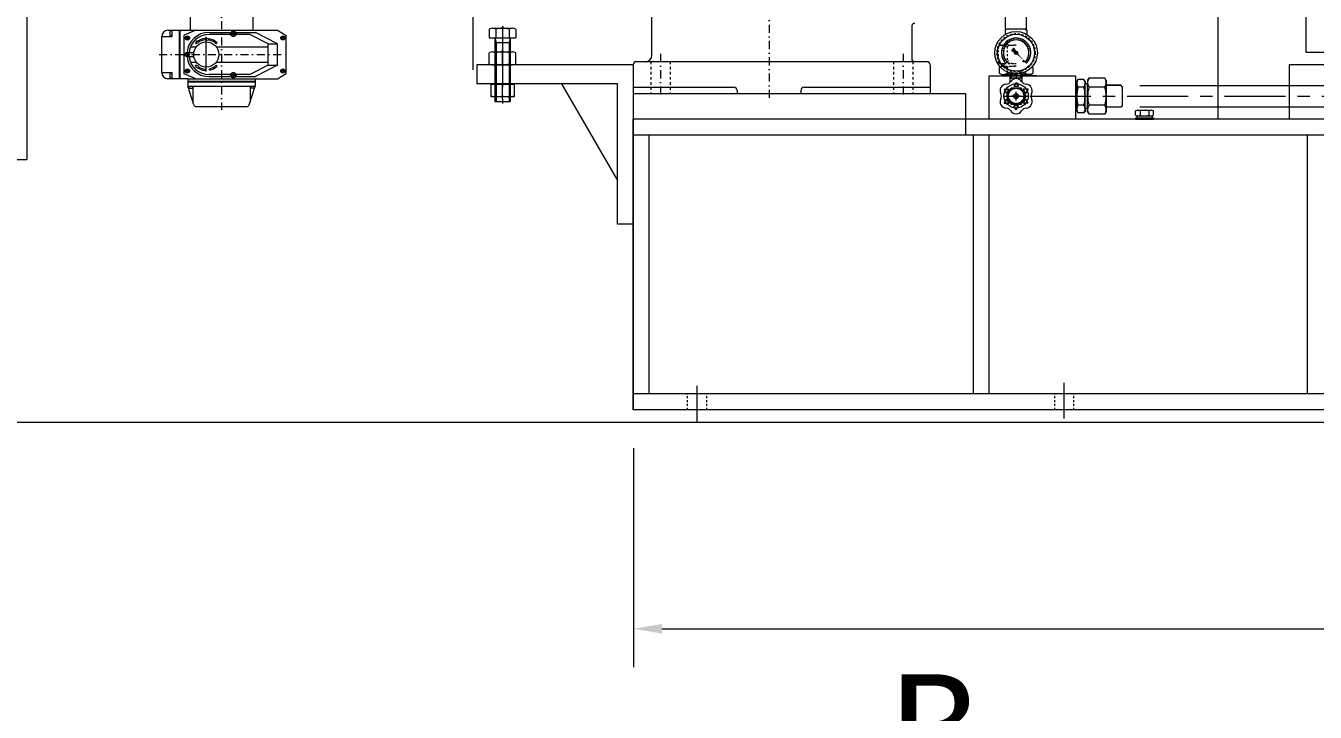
# Model space of a CAD drawing. Header units: inches. Extents: x 0 to 26418, y 0 to 20128.
# Drawn here: x 20084 to 22103, y 9465 to 10540 of the extents above; entities that cross this region are included whole.
import ezdxf

# ---------------------------------------------------------------- set-up
doc = ezdxf.new("R2010")
doc.units = ezdxf.units.IN
doc.header["$MEASUREMENT"] = 0
for name, pattern in [('CENTER', [50.8, 31.75, -6.35, 6.35, -6.35]), ('DASHDOT', [25.4, 12.7, -6.35, 0, -6.35]), ('EB_DASH', [6, 3, -3]), ('虚线', [2, 1, -1])]:
    doc.linetypes.add(name, pattern=pattern)
doc.layers.get('Defpoints').update_dxf_attribs({"lineweight": 5})
for name, color, linetype, lineweight in [('CAXA1', 5, 'CENTER', 5), ('CAXA细实线层', 7, 'Continuous', 5), ('CAXA虚线层', 96, 'EB_DASH', 5)]:
    doc.layers.add(name, color=color, linetype=linetype, lineweight=lineweight)
doc.styles.add('Roman', font='arial.ttf')
doc.styles.get("Standard").update_dxf_attribs({"font": 'arial.ttf'})
doc.dimstyles.new('ISO-25', dxfattribs={"dimscale": 30, "dimtxt": 1.5, "dimasz": 1.5, "dimexe": 2, "dimexo": 2, "dimtad": 1, "dimtih": 1, "dimtoh": 1, "dimdec": 1, "dimlfac": 0.03937, "dimdsep": 46, "dimtxsty": 'Standard', "dimcen": 2.5, "dimclrd": 7, "dimclre": 7, "dimclrt": 7, "dimadec": 0, "dimazin": 0, "dimtfac": 1, "dimtdec": 1, "dimtmove": 0, "dimatfit": 3, "dimfxl": 1, "dimlwd": 5, "dimlwe": 5, "dimarcsym": 0})

# ---------------------------------------------------------------- blocks, each defined once
blk = doc.blocks.new('*D49')
at = {"color": 7, "linetype": 'Continuous', "lineweight": 5, "transparency": 16777216}
for p, q in [((24492.4, 10474.1), (24492.4, 9281.2)), ((18522.4, 10321.1), (18522.4, 9281.2)), ((18567.4, 9341.2), (24447.4, 9341.2))]:
    blk.add_line(p, q, dxfattribs=at)
at = {"color": 7, "transparency": 16777216}
for points in [[(18567.4, 9348.7), (18567.4, 9333.7), (18522.4, 9341.2)], [(24447.4, 9348.7), (24447.4, 9333.7), (24492.4, 9341.2)]]:
    blk.add_solid(points, dxfattribs=at)
at = {"layer": 'Defpoints', "color": 0, "transparency": 16777216}
for p in [(24492.4, 10534.1), (18522.4, 10381.1), (24492.4, 9341.2)]:
    blk.add_point(p, dxfattribs=at)
at = {"color": 7, "lineweight": 5, "transparency": 16777216, "insert": (21507.4, 9442.4), "char_height": 165, "attachment_point": 5, "style": 'Roman'}
blk.add_mtext('{\\fCalibri|b0|i0|c0|p34;\\C0;B}', dxfattribs=at)
blk = doc.blocks.new('*D50')
at = {"color": 7, "linetype": 'Continuous', "lineweight": 5, "transparency": 16777216}
for p, q in [((21035.4, 9879.1), (21035.4, 9536)), ((23585.4, 9879.1), (23585.4, 9536)), ((21080.4, 9596), (23540.4, 9596))]:
    blk.add_line(p, q, dxfattribs=at)
at = {"color": 7, "transparency": 16777216}
for points in [[(21080.4, 9603.5), (21080.4, 9588.5), (21035.4, 9596)], [(23540.4, 9603.5), (23540.4, 9588.5), (23585.4, 9596)]]:
    blk.add_solid(points, dxfattribs=at)
at = {"layer": 'Defpoints', "color": 0, "transparency": 16777216}
for p in [(21035.4, 9939.1), (23585.4, 9939.1), (23585.4, 9596)]:
    blk.add_point(p, dxfattribs=at)
at = {"color": 7, "lineweight": 5, "transparency": 16777216, "insert": (22310.4, 9697.6), "char_height": 165, "attachment_point": 5, "style": 'Roman'}
blk.add_mtext('{\\fCalibri|b0|i0|c0|p34;\\C0;A}', dxfattribs=at)

msp = doc.modelspace()

# ---------------------------------------------------------------- hatches: boundary and pattern name
at = {"linetype": 'Continuous', "lineweight": 5}
h = msp.add_hatch(color=7, dxfattribs=at)
h.paths.add_polyline_path([(21648.99, 10484), (21647.28, 10485.53), (21647.24, 10485.57), (21647.19, 10485.6), (21635.76, 10495.81), (21636.22, 10496.05), (21636.62, 10496.37), (21636.94, 10496.77), (21637.18, 10497.23)], flags=0)
h.paths.add_polyline_path([(21634.2, 10500.56), (21633.79, 10500.41), (21633.42, 10500.19), (21633.08, 10499.91), (21632.8, 10499.57), (21632.58, 10499.2), (21632.43, 10498.79), (21630.47, 10500.54), (21630.21, 10500.71), (21629.92, 10500.79), (21628.66, 10500.95), (21628.57, 10500.96), (21628.5, 10500.99), (21628.43, 10501.04), (21628.36, 10501.09), (21628.13, 10501.32), (21628.07, 10501.4), (21628.02, 10501.48), (21627.99, 10501.58), (21627.99, 10501.68), (21627.99, 10501.77), (21628.02, 10501.87), (21628.07, 10501.95), (21628.13, 10502.03), (21630.96, 10504.86), (21631.04, 10504.92), (21631.12, 10504.97), (21631.22, 10505), (21631.31, 10505), (21631.41, 10505), (21631.51, 10504.97), (21631.59, 10504.92), (21631.67, 10504.86), (21631.9, 10504.63), (21631.95, 10504.56), (21632, 10504.49), (21632.03, 10504.42), (21632.04, 10504.33), (21632.2, 10503.07), (21632.28, 10502.78), (21632.45, 10502.52)], flags=0)
msp.add_hatch(color=7, dxfattribs=at).paths.add_polyline_path([(21637.18, 10497.23), (21636.94, 10496.77), (21636.62, 10496.37), (21636.22, 10496.05), (21635.76, 10495.81), (21635.39, 10495.7), (21635, 10495.65), (21634.6, 10495.65), (21634.22, 10495.72), (21633.84, 10495.85), (21633.5, 10496.04), (21633.18, 10496.28), (21632.91, 10496.56), (21632.69, 10496.88), (21632.52, 10497.24), (21632.4, 10497.62), (21632.35, 10498.01), (21632.36, 10498.4), (21632.43, 10498.79), (21632.58, 10499.2), (21632.8, 10499.57), (21633.08, 10499.91), (21633.42, 10500.19), (21633.79, 10500.41), (21634.2, 10500.56), (21634.59, 10500.63), (21634.98, 10500.64), (21635.37, 10500.59), (21635.75, 10500.47), (21636.11, 10500.3), (21636.43, 10500.08), (21636.71, 10499.81), (21636.95, 10499.49), (21637.14, 10499.15), (21637.27, 10498.77), (21637.34, 10498.39), (21637.34, 10497.99), (21637.29, 10497.6)], flags=0)

# ---------------------------------------------------------------- linework, layer by layer
at = {"color": 7, "lineweight": 5}
for p, q in [((20085.35, 11384.15), (20085.36, 10331.14)), ((21950.88, 11196.44), (21950.88, 10394.14)), ((22088.35, 11169.14), (22088.35, 10499.14)), ((21064.35, 10494.14), (21064.35, 10611.64)), ((20341.11, 10561.14), (20341.11, 10533.44)), ((20439.61, 10561.14), (20439.61, 10533.44)), ((20296.71, 10523.74), (20313.21, 10523.74)), ((20296.71, 10467.14), (20296.71, 10523.74)), ((20306.41, 10533.44), (20360.06, 10533.44)), ((20313.21, 10532.59), (20310.21, 10532.59)), ((20310.21, 10524.59), (20310.21, 10532.59)), ((20313.21, 10524.59), (20310.21, 10524.59)), ((20313.21, 10523.74), (20313.21, 10533.44)), ((20324.71, 10457.44), (20324.71, 10533.44)), ((20325.71, 10457.44), (20325.71, 10533.44)), ((20350.21, 10533.44), (20331.71, 10525.94)), ((20331.71, 10464.94), (20331.71, 10525.94)), ((20335.01, 10521.84), (20336.51, 10521.84)), ((20335.01, 10520.84), (20335.01, 10521.84)), ((20336.51, 10521.84), (20336.51, 10523.34)), ((20337.51, 10523.34), (20336.51, 10523.34)), ((20337.51, 10523.34), (20337.51, 10521.84)), ((20337.51, 10521.84), (20339.01, 10521.84)), ((20339.01, 10521.84), (20339.01, 10520.84)), ((20360.06, 10533.44), (20478.01, 10533.44)), ((20366.51, 10468.94), (20366.51, 10523.32)), ((20370.81, 10530.04), (20404.09, 10530.04)), ((20404.54, 10526.89), (20370.81, 10526.89)), ((20407.01, 10529.64), (20408.51, 10529.64)), ((20407.01, 10528.64), (20407.01, 10529.64)), ((20408.51, 10528.64), (20407.01, 10528.64)), ((20408.51, 10529.64), (20408.51, 10531.14)), ((20409.51, 10531.14), (20408.51, 10531.14)), ((20408.51, 10527.14), (20408.51, 10528.64)), ((20409.51, 10527.14), (20408.51, 10527.14)), ((20409.51, 10531.14), (20409.51, 10529.64)), ((20409.51, 10529.64), (20411.01, 10529.64)), ((20409.51, 10528.64), (20409.51, 10527.14)), ((20411.01, 10528.64), (20409.51, 10528.64)), ((20411.01, 10529.64), (20411.01, 10528.64)), ((20434.71, 10526.89), (20413.47, 10526.89)), ((20413.92, 10530.04), (20443.71, 10530.04)), ((20463.21, 10511.94), (20434.71, 10526.89)), ((20478.21, 10511.94), (20443.71, 10530.04)), ((20478.01, 10533.44), (20491.71, 10525.44)), ((20484.41, 10521.84), (20485.91, 10521.84)), ((20484.41, 10520.84), (20484.41, 10521.84)), ((20485.91, 10521.84), (20485.91, 10523.34)), ((20486.91, 10523.34), (20485.91, 10523.34)), ((20486.91, 10523.34), (20486.91, 10521.84)), ((20486.91, 10521.84), (20488.41, 10521.84)), ((20488.41, 10521.84), (20488.41, 10520.84)), ((20491.71, 10465.44), (20491.71, 10525.44)), ((21471.36, 10539.14), (21471.36, 10489.14)), ((20336.51, 10520.84), (20335.01, 10520.84)), ((20336.51, 10519.34), (20336.51, 10520.84)), ((20337.51, 10519.34), (20336.51, 10519.34)), ((20337.51, 10520.84), (20337.51, 10519.34)), ((20339.01, 10520.84), (20337.51, 10520.84)), ((20341.73, 10507.44), (20350.88, 10507.44)), ((20351.13, 10516.58), (20349.47, 10512.26)), ((20353.73, 10513.03), (20349.47, 10512.26)), ((20351.79, 10515.67), (20351.13, 10516.58)), ((20353.06, 10513.93), (20353.73, 10513.03)), ((20364.65, 10520.39), (20364.65, 10518.22)), ((20371.47, 10519.96), (20371.47, 10517.75)), ((20382.13, 10507.44), (20463.21, 10507.44)), ((20383.57, 10513.73), (20382.16, 10512.1)), ((20463.21, 10478.94), (20463.21, 10511.94)), ((20463.21, 10511.94), (20478.21, 10511.94)), ((20478.21, 10478.94), (20478.21, 10511.94)), ((20485.91, 10520.84), (20484.41, 10520.84)), ((20485.91, 10519.34), (20485.91, 10520.84)), ((20486.91, 10519.34), (20485.91, 10519.34)), ((20486.91, 10520.84), (20486.91, 10519.34)), ((20488.41, 10520.84), (20486.91, 10520.84)), ((20334.45, 10495.94), (20335.95, 10495.94)), ((20334.45, 10494.94), (20334.45, 10495.94)), ((20335.95, 10494.94), (20334.45, 10494.94)), ((20335.95, 10495.94), (20335.95, 10497.44)), ((20336.95, 10497.44), (20335.95, 10497.44)), ((20335.95, 10493.44), (20335.95, 10494.94)), ((20336.95, 10493.44), (20335.95, 10493.44)), ((20336.36, 10498.73), (20347.08, 10498.73)), ((20336.36, 10492.14), (20347.08, 10492.14)), ((20336.95, 10497.44), (20336.95, 10495.94)), ((20336.95, 10495.94), (20338.45, 10495.94)), ((20336.95, 10494.94), (20336.95, 10493.44)), ((20338.45, 10494.94), (20336.95, 10494.94)), ((20338.45, 10495.94), (20338.45, 10494.94)), ((20341.73, 10483.44), (20350.88, 10483.44)), ((20382.13, 10483.44), (20463.21, 10483.44)), ((21495.35, 10484.14), (21040.35, 10484.14)), ((22088.35, 10499.14), (22152.35, 10499.14)), ((20296.71, 10467.14), (20313.21, 10467.14)), ((20313.21, 10466.29), (20310.21, 10466.29)), ((20310.21, 10458.29), (20310.21, 10466.29)), ((20313.21, 10457.44), (20313.21, 10467.14)), ((20350.21, 10457.44), (20331.71, 10464.94)), ((20335.01, 10470.04), (20336.51, 10470.04)), ((20335.01, 10469.04), (20335.01, 10470.04)), ((20336.51, 10469.04), (20335.01, 10469.04)), ((20336.51, 10470.04), (20336.51, 10471.54)), ((20337.51, 10471.54), (20336.51, 10471.54)), ((20336.51, 10467.54), (20336.51, 10469.04)), ((20337.51, 10467.54), (20336.51, 10467.54)), ((20337.51, 10471.54), (20337.51, 10470.04)), ((20337.51, 10470.04), (20339.01, 10470.04)), ((20337.51, 10469.04), (20337.51, 10467.54)), ((20339.01, 10469.04), (20337.51, 10469.04)), ((20339.01, 10470.04), (20339.01, 10469.04)), ((20351.13, 10474.29), (20349.47, 10478.61)), ((20353.73, 10477.84), (20349.47, 10478.61)), ((20351.79, 10475.2), (20351.13, 10474.29)), ((20353.06, 10476.95), (20353.73, 10477.84)), ((20364.65, 10470.48), (20364.65, 10472.65)), ((20404.54, 10463.98), (20370.81, 10463.99)), ((20370.81, 10460.84), (20404.09, 10460.84)), ((20371.47, 10470.91), (20371.47, 10473.12)), ((20383.57, 10477.14), (20382.16, 10478.77)), ((20407.01, 10462.24), (20408.51, 10462.24)), ((20407.01, 10461.24), (20407.01, 10462.24)), ((20408.51, 10461.24), (20407.01, 10461.24)), ((20408.51, 10462.24), (20408.51, 10463.74)), ((20409.51, 10463.74), (20408.51, 10463.74)), ((20408.51, 10459.74), (20408.51, 10461.24)), ((20409.51, 10463.74), (20409.51, 10462.24)), ((20409.51, 10462.24), (20411.01, 10462.24)), ((20409.51, 10461.24), (20409.51, 10459.74)), ((20411.01, 10461.24), (20409.51, 10461.24)), ((20411.01, 10462.24), (20411.01, 10461.24)), ((20434.71, 10463.98), (20413.47, 10463.98)), ((20413.92, 10460.84), (20443.71, 10460.84)), ((20463.21, 10478.94), (20434.71, 10463.98)), ((20478.21, 10478.94), (20443.71, 10460.84)), ((20463.21, 10478.94), (20478.21, 10478.94)), ((20478.01, 10457.44), (20491.71, 10465.44)), ((20484.41, 10469.04), (20484.41, 10470.04)), ((20484.41, 10470.04), (20485.91, 10470.04)), ((20484.41, 10469.54), (20484.41, 10469.04)), ((20485.91, 10469.04), (20484.41, 10469.04)), ((20485.91, 10470.04), (20485.91, 10471.54)), ((20485.91, 10471.54), (20486.91, 10471.54)), ((20485.91, 10467.54), (20485.91, 10469.04)), ((20486.91, 10467.54), (20485.91, 10467.54)), ((20486.41, 10467.54), (20486.91, 10467.54)), ((20486.91, 10471.54), (20486.91, 10470.04)), ((20486.91, 10470.04), (20488.41, 10470.04)), ((20486.91, 10469.04), (20486.91, 10467.54)), ((20488.41, 10469.04), (20486.91, 10469.04)), ((20488.41, 10470.04), (20488.41, 10469.04)), ((21035.35, 10479.14), (21035.35, 10434.14)), ((21500.35, 10479.14), (21500.35, 10434.14)), ((22062.35, 10479.14), (22062.35, 10394.14)), ((22382.35, 10479.14), (22062.35, 10479.14)), ((20337.71, 10457.44), (20306.41, 10457.44)), ((20313.21, 10458.29), (20310.21, 10458.29)), ((20337.71, 10457.44), (20337.71, 10445.84)), ((20337.71, 10457.44), (20443.01, 10457.44)), ((20337.71, 10453.84), (20443.01, 10453.84)), ((20337.71, 10452.84), (20443.01, 10452.84)), ((20337.71, 10445.84), (20443.01, 10445.84)), ((20346.97, 10416.72), (20337.71, 10445.84)), ((20339.22, 10445.84), (20339.22, 10442.84)), ((20339.22, 10442.84), (20345.11, 10442.84)), ((20345.11, 10445.84), (20345.11, 10442.84)), ((20345.71, 10445.84), (20345.71, 10420.69)), ((20409.51, 10459.74), (20408.51, 10459.74)), ((20433.74, 10416.72), (20443.01, 10445.84)), ((20435.01, 10445.84), (20435.01, 10420.69)), ((20435.6, 10445.84), (20435.6, 10442.84)), ((20441.49, 10442.84), (20435.6, 10442.84)), ((20441.49, 10445.84), (20441.49, 10442.84)), ((20443.01, 10457.44), (20478.01, 10457.44)), ((20443.01, 10457.44), (20443.01, 10445.84)), ((21035.35, 10444.14), (21192.85, 10444.14)), ((21302.85, 10444.14), (21500.35, 10444.14)), ((21035.35, 10434.14), (21500.35, 10434.14)), ((21197.85, 10439.14), (21197.85, 10434.14)), ((21297.85, 10439.14), (21297.85, 10434.14)), ((20350.78, 10413.94), (20429.93, 10413.94)), ((18572.36, 10331.14), (20085.36, 10331.14)), ((24536, 9919.14), (18804.99, 9919.14))]:
    msp.add_line(p, q, dxfattribs=at)
at = {"color": 7, "linetype": 'DASHDOT', "lineweight": 5}
for p, q in [((21247.85, 11256.15), (21247.85, 10423.12)), ((20390.36, 10573.14), (20390.36, 10489.69)), ((20390.36, 10573.14), (20390.36, 10408.96)), ((20292.55, 10495.44), (20495.98, 10495.44)), ((21077.85, 10496.29), (21077.85, 10421.09)), ((21457.85, 10496.29), (21457.85, 10421.09))]:
    msp.add_line(p, q, dxfattribs=at)
at = {"color": 7, "linetype": 'Continuous', "lineweight": 5}
for p, q in [((21618.36, 10535.11), (21618.36, 10571.06)), ((21651.36, 10535.11), (21651.36, 10571.85)), ((20809.71, 10535.14), (20809.71, 10521.67)), ((20809.71, 10521.67), (20851.28, 10521.67)), ((20814.91, 10536.67), (20846.08, 10536.67)), ((20818.49, 10521.67), (20842.49, 10521.67)), ((20818.49, 10521.67), (20818.49, 10421.67)), ((20820.1, 10535.14), (20820.1, 10521.67)), ((20840.89, 10535.14), (20840.89, 10521.67)), ((20842.49, 10521.67), (20842.49, 10421.67)), ((20851.28, 10535.14), (20851.28, 10521.67)), ((21620.19, 10535.11), (21617.86, 10533.77)), ((21617.86, 10533.77), (21617.86, 10526.72)), ((21649.52, 10535.11), (21620.19, 10535.11)), ((21649.52, 10535.11), (21651.86, 10533.77)), ((21649.52, 10535.11), (21651.86, 10533.77)), ((21651.86, 10533.77), (21651.86, 10526.71)), ((20818.49, 10514.17), (20842.49, 10514.17)), ((21622.83, 10510.16), (21620.71, 10512.28)), ((21630.96, 10504.86), (21628.13, 10502.03)), ((21628.36, 10501.09), (21628.13, 10501.32)), ((21631.9, 10504.63), (21631.67, 10504.86)), ((21632.04, 10504.33), (21632.2, 10503.07)), ((21632.45, 10502.52), (21634.2, 10500.56)), ((20809.71, 10480.99), (20809.71, 10498.13)), ((20814.91, 10499.66), (20846.08, 10499.66)), ((20820.1, 10498.13), (20820.1, 10480.99)), ((20840.89, 10498.13), (20840.89, 10480.99)), ((20851.28, 10480.99), (20851.28, 10498.13)), ((21622.83, 10486.12), (21620.71, 10484)), ((21628.66, 10500.95), (21629.92, 10500.79)), ((21630.47, 10500.54), (21632.43, 10498.79)), ((21035.35, 10479.46), (20790.49, 10479.46)), ((20790.49, 10479.46), (20790.49, 10449.46)), ((20814.91, 10479.46), (20846.08, 10479.46)), ((21035.35, 10479.14), (21035.35, 10434.14)), ((21592.85, 10462.13), (21727.85, 10462.13)), ((21592.85, 10400.15), (21592.85, 10462.13)), ((21592.85, 10394.14), (21592.85, 10462.13)), ((21610, 10476.04), (21608.56, 10475.21)), ((21608.56, 10475.21), (21608.56, 10466.02)), ((21608.56, 10475.21), (21608.56, 10466.02)), ((21611.86, 10464.11), (21608.56, 10466.02)), ((21611.86, 10464.11), (21608.56, 10466.02)), ((21611.86, 10464.11), (21627.6, 10464.11)), ((21615.11, 10464.11), (21615.11, 10462.12)), ((21620.71, 10468.05), (21620.71, 10466.02)), ((21625.35, 10451.77), (21625.35, 10465.14)), ((21627.6, 10458.14), (21627.6, 10465.69)), ((21634.85, 10464.14), (21634.85, 10457.62)), ((21642.1, 10458.14), (21642.1, 10465.69)), ((21657.84, 10464.11), (21642.1, 10464.11)), ((21644.35, 10451.77), (21644.35, 10465.14)), ((21648.99, 10468.05), (21648.99, 10466.02)), ((21654.61, 10464.11), (21654.61, 10462.12)), ((21657.84, 10464.11), (21661.14, 10466.02)), ((21657.86, 10464.11), (21661.16, 10466.02)), ((21657.86, 10464.11), (21661.16, 10466.02)), ((21659.7, 10476.05), (21661.16, 10475.21)), ((21661.16, 10475.21), (21661.16, 10466.02)), ((21661.16, 10475.21), (21661.16, 10466.02)), ((21727.85, 10462.13), (21727.85, 10394.14)), ((21010.35, 10449.46), (20790.49, 10449.46)), ((20812.49, 10429.02), (20812.49, 10449.22)), ((20812.49, 10449.22), (20848.49, 10449.22)), ((20830.49, 10430.55), (20830.49, 10447.68)), ((20848.49, 10449.22), (20848.49, 10429.02)), ((20922.86, 10449.46), (21010.35, 10297.91)), ((21010.35, 10229.46), (21010.35, 10449.46)), ((21616.23, 10440.89), (21623.74, 10440.89)), ((21616.23, 10440.89), (21619.98, 10434.39)), ((21619.85, 10430.14), (21627.35, 10443.13)), ((21619.85, 10430.14), (21627.35, 10443.13)), ((21619.98, 10434.39), (21623.74, 10440.89)), ((21644.35, 10458.14), (21625.35, 10458.14)), ((21627.35, 10443.13), (21642.35, 10443.13)), ((21627.35, 10443.13), (21642.35, 10443.13)), ((21634.85, 10451.64), (21631.1, 10445.14)), ((21638.6, 10445.14), (21631.1, 10445.14)), ((21634.85, 10451.64), (21638.6, 10445.14)), ((21642.35, 10443.13), (21649.85, 10430.14)), ((21642.35, 10443.13), (21649.85, 10430.14)), ((21645.96, 10440.89), (21649.72, 10434.39)), ((21653.47, 10440.89), (21645.96, 10440.89)), ((21653.47, 10440.89), (21649.72, 10434.39)), ((21729.84, 10449.64), (21727.85, 10449.64)), ((21729.84, 10449.63), (21727.85, 10449.63)), ((21729.84, 10453.14), (21731.75, 10456.44)), ((21729.84, 10453.13), (21731.75, 10456.43)), ((21729.84, 10453.14), (21729.84, 10446.64)), ((21729.84, 10453.13), (21729.84, 10446.63)), ((21729.84, 10446.63), (21729.84, 10407.13)), ((21740.94, 10456.44), (21731.75, 10456.44)), ((21740.94, 10456.43), (21731.75, 10456.43)), ((21740.94, 10444.29), (21731.75, 10444.29)), ((21742.84, 10453.14), (21740.94, 10456.44)), ((21742.84, 10453.13), (21740.94, 10456.43)), ((21742.84, 10453.14), (21742.84, 10449.64)), ((21742.84, 10453.13), (21742.84, 10449.63)), ((21746.84, 10449.63), (21742.84, 10449.63)), ((21742.84, 10407.13), (21742.84, 10449.63)), ((21746.84, 10454.64), (21749.03, 10458.44)), ((21746.84, 10454.64), (21749.03, 10458.43)), ((21746.84, 10454.64), (21746.84, 10449.64)), ((21746.84, 10454.64), (21746.84, 10449.63)), ((21746.84, 10405.63), (21746.84, 10449.63)), ((21773.65, 10458.44), (21749.03, 10458.44)), ((21773.65, 10458.43), (21749.03, 10458.43)), ((21773.65, 10444.29), (21749.03, 10444.29)), ((21775.84, 10454.64), (21773.65, 10458.44)), ((21775.84, 10454.64), (21773.65, 10458.43)), ((21775.84, 10454.64), (21775.84, 10447.14)), ((21775.84, 10454.64), (21775.84, 10405.63)), ((21799.5, 10447.14), (21775.84, 10447.14)), ((21799.5, 10447.13), (21775.84, 10447.13)), ((21800.84, 10444.8), (21799.5, 10447.13)), ((21800.84, 10444.8), (21800.84, 10415.47)), ((21828.8, 10446.64), (23663.97, 10446.63)), ((20848.49, 10429.02), (20812.49, 10429.02)), ((20818.49, 10421.67), (20842.49, 10421.67)), ((21035.35, 10434.14), (21545.36, 10434.14)), ((21616.23, 10419.39), (21619.98, 10425.89)), ((21627.35, 10417.15), (21619.85, 10430.14)), ((21627.35, 10417.15), (21619.85, 10430.14)), ((21623.74, 10419.39), (21619.98, 10425.89)), ((21632.43, 10430.58), (21634.25, 10430.25)), ((21632.43, 10429.7), (21634.25, 10430.03)), ((21632.65, 10430.54), (21632.65, 10429.74)), ((21634.23, 10430.76), (21633.31, 10430.42)), ((21634.23, 10429.52), (21633.31, 10429.86)), ((21634.23, 10430.76), (21634.57, 10431.68)), ((21634.49, 10430.5), (21634.23, 10430.76)), ((21634.49, 10429.79), (21634.23, 10429.52)), ((21634.23, 10429.52), (21634.57, 10428.6)), ((21634.74, 10430.74), (21634.25, 10430.25)), ((21634.25, 10430.25), (21634.25, 10430.03)), ((21634.74, 10429.54), (21634.25, 10430.03)), ((21634.41, 10432.56), (21634.74, 10430.74)), ((21634.41, 10427.72), (21634.74, 10429.54)), ((21635.25, 10432.34), (21634.45, 10432.34)), ((21634.45, 10427.94), (21635.25, 10427.94)), ((21634.96, 10430.74), (21634.74, 10430.74)), ((21634.74, 10429.54), (21634.96, 10429.54)), ((21635.29, 10432.56), (21634.96, 10430.74)), ((21635.45, 10430.25), (21634.96, 10430.74)), ((21634.96, 10429.54), (21635.45, 10430.03)), ((21635.29, 10427.72), (21634.96, 10429.54)), ((21635.47, 10430.76), (21635.13, 10431.68)), ((21635.47, 10429.52), (21635.13, 10428.6)), ((21635.47, 10430.76), (21635.2, 10430.5)), ((21635.2, 10429.79), (21635.47, 10429.52)), ((21637.27, 10430.58), (21635.45, 10430.25)), ((21635.45, 10430.03), (21635.45, 10430.25)), ((21637.27, 10429.7), (21635.45, 10430.03)), ((21635.47, 10430.76), (21636.39, 10430.42)), ((21635.47, 10429.52), (21636.39, 10429.86)), ((21637.05, 10430.54), (21637.05, 10429.74)), ((21649.85, 10430.14), (21642.35, 10417.15)), ((21649.85, 10430.14), (21642.35, 10417.15)), ((21649.72, 10425.89), (21645.96, 10419.39)), ((21653.47, 10419.39), (21649.72, 10425.89)), ((21616.23, 10419.39), (21623.74, 10419.39)), ((21642.35, 10417.15), (21627.35, 10417.15)), ((21642.35, 10417.15), (21627.35, 10417.15)), ((21638.6, 10415.14), (21631.1, 10415.14)), ((21634.85, 10408.64), (21631.1, 10415.14)), ((21634.85, 10408.64), (21638.6, 10415.14)), ((21653.47, 10419.39), (21645.96, 10419.39)), ((21729.87, 10410.63), (21727.85, 10410.63)), ((21729.84, 10407.13), (21729.84, 10413.63)), ((21729.84, 10407.13), (21731.75, 10403.83)), ((21740.94, 10415.98), (21731.75, 10415.98)), ((21740.94, 10403.83), (21731.75, 10403.83)), ((21742.84, 10407.13), (21740.94, 10403.83)), ((21746.84, 10410.63), (21742.84, 10410.63)), ((21742.84, 10410.63), (21742.84, 10407.13)), ((21746.84, 10410.63), (21746.84, 10405.63)), ((21746.84, 10405.63), (21749.03, 10401.83)), ((21773.65, 10415.98), (21749.03, 10415.98)), ((21773.65, 10401.83), (21749.03, 10401.83)), ((21775.84, 10405.63), (21773.65, 10401.83)), ((21799.5, 10413.13), (21775.84, 10413.13)), ((21775.84, 10405.63), (21775.84, 10413.13)), ((21800.84, 10415.47), (21799.5, 10413.13)), ((21822.07, 10400.16), (21822.07, 10407.11)), ((21825.54, 10408.14), (21846.32, 10408.14)), ((21828.8, 10413.63), (23663.97, 10413.63)), ((21829, 10407.11), (21829, 10400.16)), ((21842.86, 10407.11), (21842.86, 10400.16)), ((21849.79, 10400.16), (21849.79, 10407.11)), ((21035.35, 9939.14), (21035.35, 10394.14)), ((23584.92, 10394.14), (21035.35, 10394.14)), ((21756.86, 10394.14), (21611.87, 10394.14)), ((21821.93, 10396.14), (21849.93, 10396.14)), ((21821.93, 10396.14), (21821.93, 10394.14)), ((21821.93, 10394.14), (21849.93, 10394.14)), ((21823.93, 10399.34), (21823.93, 10396.14)), ((21825.54, 10399.14), (21846.32, 10399.14)), ((21847.93, 10399.34), (21847.93, 10396.14)), ((21849.93, 10396.14), (21849.93, 10394.14)), ((21045.35, 10369.14), (21035.35, 10369.14)), ((23585.35, 10369.14), (21035.35, 10369.14)), ((21060.35, 9964.14), (21060.35, 10369.14)), ((22091.43, 9964.14), (22091.43, 10369.14)), ((21035.35, 10229.46), (21010.35, 10229.46)), ((23585.35, 9964.14), (21035.35, 9964.14)), ((23585.35, 9939.14), (21035.35, 9939.14))]:
    msp.add_line(p, q, dxfattribs=at)
at = {"color": 7, "linetype": '虚线', "lineweight": 5, "ltscale": 4}
for p, q in [((21062.85, 10484.14), (21062.85, 10434.14)), ((21092.85, 10484.14), (21092.85, 10434.14)), ((21442.85, 10484.14), (21442.85, 10434.14)), ((21472.85, 10484.14), (21472.85, 10434.14))]:
    msp.add_line(p, q, dxfattribs=at)
at = {"color": 7, "lineweight": 5}
for centre, radius in [((20337.01, 10521.34), 3.3), ((20409.01, 10529.14), 3.3), ((20486.41, 10521.34), 3.3), ((20366.51, 10495.44), 19.7), ((20368.06, 10519.08), 1.75), ((20336.45, 10495.44), 3.3), ((20337.01, 10469.54), 3.3), ((20409.01, 10461.74), 3.3), ((20486.41, 10469.54), 3.3)]:
    msp.add_circle(centre, radius, dxfattribs=at)
at = {"color": 7, "linetype": 'Continuous', "lineweight": 5}
for centre, radius in [((21634.85, 10498.14), 33.25), ((21634.85, 10498.14), 29), ((21634.85, 10498.14), 2.5), ((21646.57, 10484.82), 1), ((21646.57, 10484.82), 0.5), ((21634.85, 10430.62), 19), ((21634.86, 10430.62), 19), ((21634.85, 10430.14), 13), ((21634.85, 10430.62), 12), ((21634.86, 10430.62), 12), ((21634.85, 10430.14), 4)]:
    msp.add_circle(centre, radius, dxfattribs=at)
at = {"color": 7, "lineweight": 5}
for centre, radius, start, end in [((21476.36, 10539.14), 5, 90, 180), ((20306.41, 10523.74), 9.7, 90, 180), ((20370.81, 10495.44), 34.6, 90, 174.52892), ((20370.81, 10495.44), 31.45, 90, 173.97901), ((20409.01, 10529.14), 5, 169.63024, 10.36976), ((20366.51, 10495.44), 25.02, 94.25161, 126.0227), ((20366.51, 10495.44), 22.86, 94.65425, 126.0227), ((20366.51, 10495.44), 25.02, 46.99459, 78.55642), ((20366.51, 10495.44), 22.86, 46.78495, 77.45816), ((20370.81, 10495.44), 34.6, 185.47108, 270), ((20370.81, 10495.44), 31.45, 186.02099, 270), ((21040.35, 10479.14), 5, 90, 180), ((21054.35, 10494.14), 10, 270, 0), ((21476.36, 10489.14), 5, 180, 270), ((21495.35, 10479.14), 5, 0, 90), ((20306.41, 10467.14), 9.7, 180, 270), ((20366.51, 10495.44), 25.02, 233.9773, 265.74839), ((20366.51, 10495.44), 22.86, 233.9773, 265.34575), ((20366.51, 10495.44), 22.86, 282.54184, 313.21505), ((20366.51, 10495.44), 25.02, 281.44358, 313.00541), ((20409.01, 10461.74), 5, 349.63024, 190.36976), ((21192.85, 10439.14), 5, 0, 90), ((21302.85, 10439.14), 5, 90, 180), ((20350.78, 10417.94), 4, 197.65012, 270), ((20429.93, 10417.94), 4, 270, 342.34988)]:
    msp.add_arc(centre, radius, start, end, dxfattribs=at)
at = {"color": 7, "linetype": 'Continuous', "lineweight": 5}
for centre, radius, start, end in [((20814.91, 10527.1), 9.57, 57.13277, 122.86723), ((20830.49, 10500.67), 36, 73.22135, 106.77865), ((20846.08, 10527.1), 9.57, 57.13277, 122.86723), ((21628.49, 10501.68), 0.5, 135, 225), ((21628.72, 10501.44), 0.5, 225, 262.92979), ((21631.31, 10504.5), 0.5, 45, 135), ((21631.55, 10504.27), 0.5, 7.07021, 45), ((21633.19, 10503.19), 1, 187.07021, 221.76798), ((20814.91, 10490.08), 9.57, 57.13277, 122.86723), ((20814.91, 10489.03), 9.57, 237.13277, 302.86723), ((20830.49, 10463.66), 36, 73.22135, 106.77865), ((20830.49, 10515.46), 36, 253.22135, 286.77865), ((20846.08, 10490.08), 9.57, 57.13277, 122.86723), ((20846.08, 10489.03), 9.57, 237.13277, 302.86723), ((21040.35, 10479.14), 5, 90, 180), ((21629.8, 10499.8), 1, 48.23202, 82.92979), ((21614.63, 10474.75), 10.64, 235.17482, 304.82518), ((21614.63, 10474.75), 10.64, 235.17482, 304.82518), ((21634.86, 10517.61), 53.5, 254.66283, 262.20151), ((21634.84, 10517.61), 53.5, 277.79849, 285.33717), ((21655.07, 10474.75), 10.64, 235.17482, 304.82518), ((20821.49, 10422.03), 27.19, 70.67144, 109.32856), ((20839.49, 10422.03), 27.19, 70.67144, 109.32856), ((21619.69, 10438.89), 10, 94.05552, 205.94448), ((21618.28, 10458.84), 10, 274.05552, 325.94448), ((21630.1, 10446.36), 11.78, 66.22268, 113.77732), ((21634.85, 10447.64), 10, 34.05552, 145.94448), ((21639.6, 10446.3), 11.84, 66.34529, 113.65471), ((21651.42, 10458.84), 10, 214.05552, 265.94448), ((21650, 10438.89), 10, 334.05552, 85.94448), ((21740.48, 10450.36), 10.64, 145.17482, 214.82518), ((21783.34, 10430.14), 53.5, 164.66283, 180), ((21732.21, 10450.36), 10.64, 325.17482, 34.82518), ((21689.35, 10430.14), 53.5, 0, 15.33717), ((21759.37, 10451.36), 12.53, 145.61575, 214.38425), ((21793.67, 10430.14), 46.83, 162.41205, 180), ((21763.31, 10451.36), 12.53, 325.61575, 34.38425), ((21729.01, 10430.14), 46.83, 0, 17.58795), ((20821.49, 10456.21), 27.19, 250.67144, 289.32856), ((20839.49, 10456.21), 27.19, 250.67144, 289.32856), ((21619.69, 10421.39), 10, 154.05552, 265.94448), ((21601.71, 10430.14), 10, 334.05552, 25.94448), ((21650, 10421.39), 10, 274.05552, 25.94448), ((21667.99, 10430.14), 10, 154.05552, 205.94448), ((21783.34, 10430.13), 53.5, 180, 195.33717), ((21689.35, 10430.13), 53.5, 344.66283, 0), ((21793.67, 10430.13), 46.83, 180, 197.58795), ((21729.01, 10430.13), 46.83, 342.41205, 0), ((21618.28, 10401.44), 10, 34.05552, 85.94448), ((21634.85, 10412.64), 10, 214.05552, 325.94448), ((21651.42, 10401.44), 10, 94.05552, 145.94448), ((21740.48, 10409.91), 10.64, 145.17482, 214.82518), ((21732.21, 10409.91), 10.64, 325.17482, 34.82518), ((21759.37, 10408.91), 12.53, 145.61575, 214.38425), ((21763.31, 10408.91), 12.53, 325.61575, 34.38425), ((21825.54, 10401.75), 6.38, 57.13277, 122.86723), ((21825.54, 10405.52), 6.38, 237.13277, 302.86723), ((21835.93, 10384.14), 24, 73.22135, 106.77865), ((21835.93, 10423.14), 24, 253.22135, 286.77865), ((21846.32, 10401.75), 6.38, 57.13277, 122.86723), ((21846.32, 10405.52), 6.38, 237.13277, 302.86723)]:
    msp.add_arc(centre, radius, start, end, dxfattribs=at)
at = {"layer": 'CAXA1', "linetype": 'CENTER', "lineweight": 5, "ltscale": 3}
for p, q in [((20784.35, 10471.31), (20784.35, 13657.58)), ((20830.49, 10539.67), (20830.49, 10418.67)), ((20830.49, 10477.93), (20830.49, 10502.66)), ((20830.49, 10426.02), (20830.49, 10450.75)), ((21616.26, 10430.14), (21653.44, 10430.14)), ((21619.56, 10430.14), (21645.25, 10430.14)), ((21622, 10430.14), (21647.69, 10430.14)), ((21622.01, 10430.14), (21647.7, 10430.14)), ((21641.85, 10430.14), (21627.85, 10430.14)), ((21634.85, 10423.14), (21634.85, 10437.14)), ((21656.51, 10430.13), (23663.97, 10430.13)), ((21135.35, 9920.61), (21135.35, 9976.66)), ((21444.43, 9984.14), (21444.43, 9984.24)), ((21710.35, 9925.3), (21710.35, 9981.34))]:
    msp.add_line(p, q, dxfattribs=at)
at = {"layer": 'CAXA细实线层', "color": 7, "lineweight": 5}
for p, q in [((20818.49, 10521.67), (20820.29, 10514.17)), ((20842.49, 10521.67), (20840.69, 10514.17)), ((20820.29, 10514.17), (20820.29, 10421.67)), ((20840.69, 10514.17), (20840.69, 10421.67)), ((21035.35, 10459.13), (21035.35, 9939.14)), ((21545.36, 10434.13), (21555.36, 10434.13)), ((21555.36, 10434.13), (21555.36, 10369.94)), ((21567.86, 9964.14), (21567.86, 10369.14)), ((21592.86, 9964.14), (21592.86, 10369.14)), ((21908.85, 10369.14), (21763.85, 10369.14))]:
    msp.add_line(p, q, dxfattribs=at)
at = {"layer": 'CAXA细实线层', "color": 7, "linetype": 'Continuous', "lineweight": 5}
for p, q in [((21615.1, 10501.27), (21612.13, 10501.74)), ((21615.83, 10504.32), (21612.97, 10505.25)), ((21617.03, 10507.22), (21614.36, 10508.58)), ((21618.67, 10509.9), (21616.24, 10511.66)), ((21620.71, 10512.28), (21618.59, 10514.4)), ((21623.09, 10514.32), (21621.33, 10516.75)), ((21625.77, 10515.96), (21624.41, 10518.63)), ((21628.67, 10517.16), (21627.74, 10520.02)), ((21631.72, 10517.89), (21631.25, 10520.86)), ((21637.98, 10517.89), (21638.45, 10520.86)), ((21641.03, 10517.16), (21641.96, 10520.02)), ((21643.93, 10515.96), (21645.29, 10518.63)), ((21646.6, 10514.32), (21648.37, 10516.75)), ((21648.99, 10512.28), (21651.11, 10514.4)), ((21651.03, 10509.9), (21653.46, 10511.66)), ((21652.67, 10507.22), (21655.34, 10508.58)), ((21653.87, 10504.32), (21656.72, 10505.25)), ((21654.6, 10501.27), (21657.57, 10501.74)), ((21615.1, 10495.01), (21612.13, 10494.54)), ((21615.83, 10491.96), (21612.97, 10491.03)), ((21617.03, 10489.06), (21614.36, 10487.7)), ((21618.67, 10486.39), (21616.24, 10484.62)), ((21620.71, 10484), (21618.59, 10481.88)), ((21648.99, 10484), (21651.11, 10481.88)), ((21651.03, 10486.39), (21653.46, 10484.62)), ((21652.67, 10489.06), (21655.34, 10487.7)), ((21653.87, 10491.96), (21656.72, 10491.03)), ((21654.6, 10495.01), (21657.57, 10494.54)), ((21666.96, 10462.12), (21613.86, 10462.12)), ((21666.96, 10462.12), (21613.86, 10462.12))]:
    msp.add_line(p, q, dxfattribs=at)
for radius in [23, 20]:
    msp.add_arc((21634.85, 10498.14), radius, 315, 225, dxfattribs=at)
at = {"layer": 'CAXA虚线层', "color": 7, "linetype": 'EB_DASH', "lineweight": 5}
for p, q in [((21610.35, 10510.11), (21606.56, 10507.92)), ((21606.56, 10507.92), (21606.56, 10483.3)), ((21610.35, 10510.11), (21634.86, 10510.11)), ((21620.71, 10507.92), (21620.71, 10483.3)), ((21606.56, 10483.3), (21610.35, 10481.11)), ((21610.35, 10481.11), (21634.86, 10481.11)), ((21615.36, 10481.11), (21615.36, 10477.11)), ((21611.86, 10477.11), (21610, 10476.04)), ((21611.86, 10477.11), (21634.86, 10477.11)), ((21620.71, 10475.21), (21620.71, 10468.05)), ((21626.85, 10466.14), (21626.85, 10469.23)), ((21642.85, 10466.14), (21626.85, 10466.14)), ((21634.86, 10464.11), (21627.6, 10464.11)), ((21634.86, 10464.11), (21642.12, 10464.11)), ((21642.85, 10466.14), (21642.85, 10469.23)), ((21120.35, 9939.14), (21120.35, 9964.14)), ((21150.35, 9939.14), (21150.35, 9964.14)), ((21695.35, 9939.14), (21695.35, 9964.14)), ((21725.35, 9939.14), (21725.35, 9964.14))]:
    msp.add_line(p, q, dxfattribs=at)
msp.add_circle((21634.85, 10498.14), 30, dxfattribs=at)
for centre, radius, start, end in [((21613.63, 10497.59), 12.53, 55.61575, 124.38425), ((21634.86, 10463.29), 46.83, 90, 107.58795), ((21613.63, 10493.64), 12.53, 235.61575, 304.38425), ((21634.86, 10527.94), 46.83, 252.41205, 270), ((21614.63, 10466.48), 10.64, 55.17482, 115.83172), ((21634.86, 10423.62), 53.5, 90, 105.33717), ((21634.86, 10517.61), 53.5, 262.20151, 270), ((21634.86, 10517.61), 53.5, 270, 277.79849)]:
    msp.add_arc(centre, radius, start, end, dxfattribs=at)

# ---------------------------------------------------------------- dimensions: what is measured, and where the dimension line sits
at = {"color": 7, "lineweight": 5}
for base, p1, p2, text, picture, middle in [((24492.35, 9341.18), (18522.36, 10381.14), (24492.35, 10534.14), '{\\fCalibri|b0|i0|c0|p34;\\C0;B}', '*D49', (21507.35, 9341.18)), ((23585.35, 9595.95), (21035.35, 9939.14), (23585.35, 9939.14), '{\\fCalibri|b0|i0|c0|p34;\\C0;A}', '*D50', (22310.35, 9595.95))]:
    dim = msp.add_linear_dim(base=base, p1=p1, p2=p2, text=text, dimstyle='ISO-25', override={"dimtxt": 5.5, "dimpost": '\\X', "dimtxsty": 'Roman', "dimtmove": 1}, dxfattribs=at)
    dim.commit()
    dim.dimension.update_dxf_attribs({"geometry": picture, "text_midpoint": middle, "dimtype": 160})

doc.saveas('drawing.dxf')
